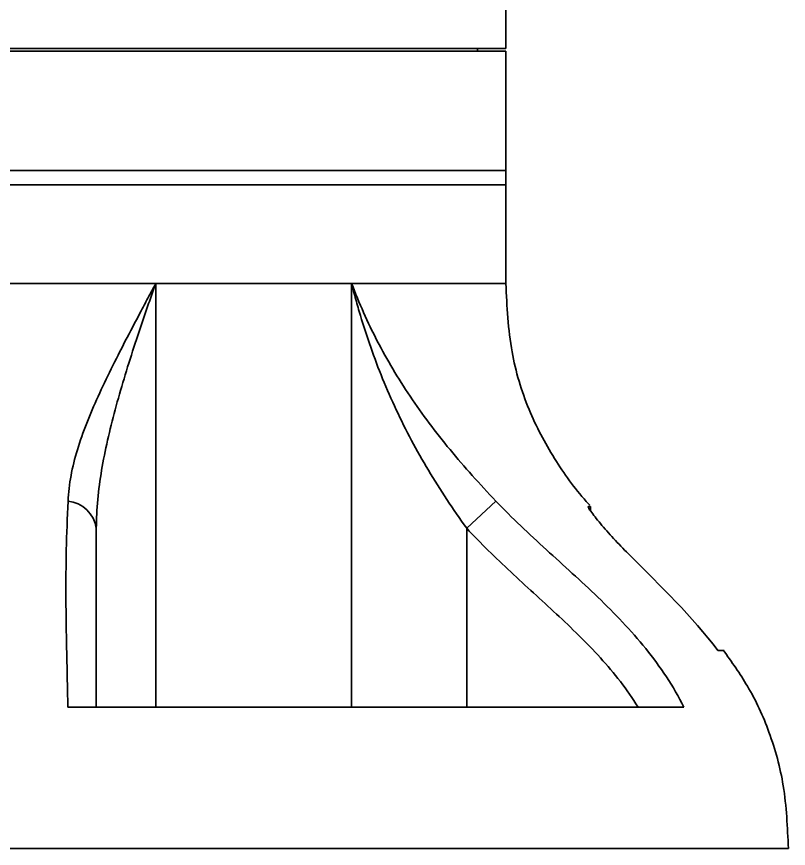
# Model space of a CAD drawing. Header units: millimetres. Extents: x 116 to 166, y 85 to 196.
# Drawn here: x 157.09 to 162.55, y 91.52 to 97.41 of the extents above; entities that cross this region are included whole.
import ezdxf

# ---------------------------------------------------------------- set-up
doc = ezdxf.new("R2010")
doc.units = ezdxf.units.MM
doc.layers.add('SLD-0', color=179, linetype='Continuous')

msp = doc.modelspace()

# ---------------------------------------------------------------- linework, layer by layer
at = {"layer": 'SLD-0', "color": 179, "linetype": 'Continuous', "lineweight": 35}
for p, q in [((160.5534, 97.1869), (160.5534, 97.6369)), ((160.5534, 97.1869), (148.7534, 97.1869)), ((160.3534, 97.1669), (160.3534, 97.1869)), ((160.5534, 97.1669), (148.7534, 97.1669)), ((160.5534, 96.3219), (160.5534, 97.1669)), ((160.5534, 96.3219), (148.7534, 96.3219)), ((160.5534, 96.2219), (160.5534, 96.3219)), ((160.5534, 96.2219), (148.7534, 96.2219)), ((160.5534, 95.5219), (160.5534, 96.2219)), ((158.0737, 95.5219), (151.2331, 95.5219)), ((160.5534, 95.5219), (154.6534, 95.5219)), ((158.0737, 95.5219), (158.0737, 92.5219)), ((159.4609, 95.5219), (158.0737, 95.5219)), ((159.4609, 95.5219), (160.5534, 95.5219)), ((159.4609, 92.5219), (159.4609, 95.5219)), ((160.2757, 93.7886), (160.483, 93.9812)), ((161.1534, 93.9423), (161.1358, 93.9423)), ((161.1534, 93.9107), (161.1534, 93.9423)), ((160.2757, 93.7886), (160.2757, 92.5219)), ((162.0548, 92.9219), (162.0979, 92.9219)), ((157.452, 92.5219), (161.8142, 92.5219)), ((162.5534, 91.5219), (154.6534, 91.5219))]:
    msp.add_line(p, q, dxfattribs=at)
msp.add_arc((157.4282, 93.7548), 0.2278, 8.53733, 83.74243, dxfattribs=at)
for points, knots in [([(157.453, 93.9812), (157.4584, 94.1014), (157.4822, 94.2218), (157.557, 94.4681), (157.6081, 94.5945), (157.6953, 94.7868), (157.7262, 94.8514), (157.7907, 94.9821), (157.8244, 95.0482), (157.8933, 95.1815), (157.9286, 95.2486), (157.9824, 95.3504), (158.0005, 95.3844), (158.0278, 95.4358), (158.037, 95.453), (158.0553, 95.4874), (158.0646, 95.5047), (158.0737, 95.5219)], [0, 0, 0, 0, 0.25, 0.25, 0.5, 0.5, 0.625, 0.625, 0.75, 0.75, 0.875, 0.875, 0.9375, 0.9375, 0.96875, 0.96875, 1, 1, 1, 1]), ([(157.6534, 93.7886), (157.6534, 93.9235), (157.6673, 94.0598), (157.7145, 94.3395), (157.7478, 94.4832), (157.8065, 94.7011), (157.8275, 94.7743), (157.872, 94.9217), (157.8954, 94.996), (157.9439, 95.1451), (157.9689, 95.22), (158.0076, 95.3328), (158.0206, 95.3705), (158.047, 95.4461), (158.0603, 95.4842), (158.0737, 95.5219)], [0, 0, 0, 0, 0.25, 0.25, 0.5, 0.5, 0.625, 0.625, 0.75, 0.75, 0.875, 0.875, 0.9375, 0.9375, 1, 1, 1, 1]), ([(159.4609, 95.5219), (159.4872, 95.4526), (159.5156, 95.3839), (159.5762, 95.2481), (159.6086, 95.181), (159.7118, 94.9817), (159.7888, 94.8517), (159.9181, 94.6589), (159.9635, 94.5949), (160.0579, 94.469), (160.1069, 94.4069), (160.2594, 94.2224), (160.3683, 94.1019), (160.483, 93.9812)], [0, 0, 0, 0, 0.125, 0.125, 0.25, 0.25, 0.5, 0.5, 0.625, 0.625, 0.75, 0.75, 1, 1, 1, 1]), ([(160.2757, 93.7886), (160.1792, 93.9236), (160.0882, 94.0599), (159.963, 94.2692), (159.9231, 94.3397), (159.8471, 94.4825), (159.8109, 94.5549), (159.7088, 94.7733), (159.6489, 94.9208), (159.5703, 95.1448), (159.5459, 95.2197), (159.5121, 95.3327), (159.5013, 95.3704), (159.4856, 95.4271), (159.4805, 95.4461), (159.4705, 95.484), (159.4656, 95.503), (159.4609, 95.5219)], [0, 0, 0, 0, 0.25, 0.25, 0.375, 0.375, 0.5, 0.5, 0.75, 0.75, 0.875, 0.875, 0.9375, 0.9375, 0.96875, 0.96875, 1, 1, 1, 1]), ([(161.1467, 93.9522), (161.1386, 93.961), (161.0453, 94.0626), (160.8882, 94.2821), (160.7009, 94.6346), (160.5752, 95.0551), (160.561, 95.3595), (160.5534, 95.5219)], [0, 0, 0, 0, 0.021028, 0.24097, 0.469092, 0.71673, 1, 1, 1, 1]), ([(157.452, 92.5219), (157.4492, 92.6705), (157.4459, 92.8076), (157.4419, 93.0008), (157.4408, 93.0632), (157.439, 93.1839), (157.4384, 93.2423), (157.4377, 93.4144), (157.4386, 93.5248), (157.4436, 93.7482), (157.4476, 93.8611), (157.453, 93.9812)], [0, 0, 0, 0, 0.25, 0.25, 0.375, 0.375, 0.5, 0.5, 0.75, 0.75, 1, 1, 1, 1]), ([(160.483, 93.9812), (160.5971, 93.8612), (160.7179, 93.7483), (160.9622, 93.525), (161.0857, 93.4147), (161.2645, 93.2426), (161.323, 93.1841), (161.4364, 93.0635), (161.4914, 93.0011), (161.6475, 92.8077), (161.7393, 92.6706), (161.8142, 92.5219)], [0, 0, 0, 0, 0.25, 0.25, 0.5, 0.5, 0.625, 0.625, 0.75, 0.75, 1, 1, 1, 1]), ([(161.435, 93.5934), (161.3983, 93.63), (161.3629, 93.6663), (161.312, 93.7207), (161.2952, 93.739), (161.2633, 93.7745), (161.2481, 93.7919), (161.2194, 93.8256), (161.2058, 93.8421), (161.1811, 93.8729), (161.1702, 93.8871), (161.1517, 93.9124), (161.1445, 93.923), (161.1377, 93.9343), (161.1362, 93.9373), (161.1348, 93.9413), (161.1349, 93.9423), (161.1358, 93.9423)], [0, 0, 0, 0, 0.25, 0.25, 0.375, 0.375, 0.5, 0.5, 0.625, 0.625, 0.75, 0.75, 0.875, 0.875, 0.9375, 0.9375, 1, 1, 1, 1]), ([(157.6534, 93.7886), (157.6534, 93.6812), (157.6534, 93.5792), (157.6534, 93.3793), (157.6534, 93.2814), (157.6534, 93.0817), (157.6534, 92.9798), (157.6534, 92.8168), (157.6534, 92.7606), (157.6534, 92.6445), (157.6534, 92.5845), (157.6534, 92.5219)], [0, 0, 0, 0, 0.25, 0.25, 0.5, 0.5, 0.75, 0.75, 0.875, 0.875, 1, 1, 1, 1]), ([(161.4892, 92.5219), (161.4506, 92.5845), (161.4086, 92.6445), (161.319, 92.7606), (161.2715, 92.8168), (161.1237, 92.9798), (161.0184, 93.0817), (160.804, 93.2814), (160.6949, 93.3793), (160.4807, 93.5792), (160.3755, 93.6812), (160.2757, 93.7886)], [0, 0, 0, 0, 0.125, 0.125, 0.25, 0.25, 0.5, 0.5, 0.75, 0.75, 1, 1, 1, 1]), ([(162.5534, 91.5219), (162.5472, 91.6706), (162.5354, 91.9503), (162.4295, 92.3384), (162.2814, 92.6615), (162.1517, 92.8427), (162.0921, 92.9259)], [0, 0, 0, 0, 0.295783, 0.556474, 0.796339, 1, 1, 1, 1])]:
    msp.add_open_spline(points, degree=3, knots=knots, dxfattribs=at)
msp.add_open_spline([(161.435, 93.5934), (161.6508, 93.3781), (161.871, 93.1669), (162.0548, 92.9219)], degree=3, dxfattribs=at)

doc.saveas('drawing.dxf')
